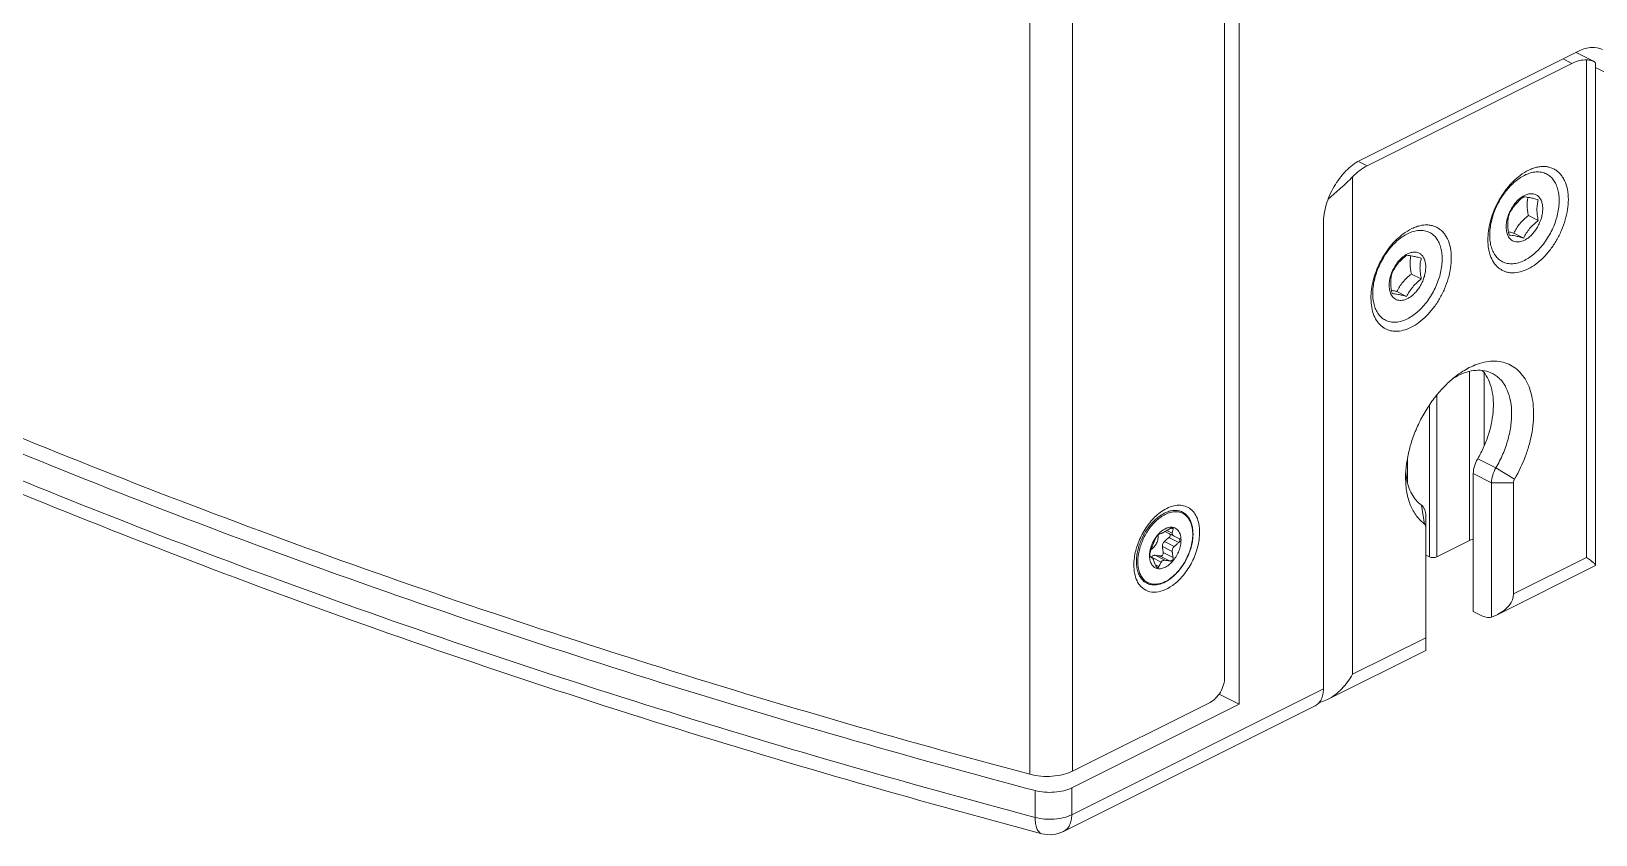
# Model space of a CAD drawing. Header units: millimetres. Extents: x 1177 to 4296, y 93 to 2298.
# Drawn here: x 3096.5 to 3247.8, y 1204.6 to 1282.4 of the extents above; entities that cross this region are included whole.
import ezdxf

# ---------------------------------------------------------------- set-up
doc = ezdxf.new("R2010")
doc.units = ezdxf.units.MM
doc.header["$LTSCALE"] = 0.1
doc.layers.get('0').update_dxf_attribs({"lineweight": 13})

msp = doc.modelspace()

# ---------------------------------------------------------------- linework, layer by layer
for p, q in [((3213.31, 1217.25), (3213.31, 1639.87)), ((3211.89, 1219.84), (3211.89, 1637.27)), ((3193.05, 1210.45), (3193.05, 1631.33)), ((3197.17, 1210.75), (3197.17, 1631.64)), ((3224.97, 1269.85), (3246.19, 1280.45)), ((3245.88, 1280.3), (3247.55, 1279.46)), ((3245.48, 1279.23), (3225.68, 1269.33)), ((3245.48, 1279.23), (3244.62, 1279.67)), ((3246.9, 1231.44), (3246.9, 1279.58)), ((3247.77, 1230.67), (3247.77, 1279.12)), ((3247.77, 1278.86), (3249.72, 1277.89)), ((3225.68, 1269.33), (3224.91, 1269.72)), ((3224.27, 1220.13), (3224.27, 1268.26)), ((3221.44, 1218.71), (3221.44, 1263.75)), ((3242.22, 1264.04), (3241.27, 1264.52)), ((3240.81, 1262.34), (3239.86, 1262.81)), ((3230.91, 1258.39), (3229.96, 1258.86)), ((3229.49, 1256.68), (3228.54, 1257.16)), ((3235.58, 1249.42), (3235.58, 1233.09)), ((3237, 1249.26), (3237, 1242.27)), ((3232.4, 1231.5), (3232.4, 1247.12)), ((3231.69, 1231.5), (3231.69, 1246.15)), ((3229.57, 1238.72), (3229.57, 1240.97)), ((3236.36, 1240.99), (3238.12, 1240.1)), ((3229.42, 1239.74), (3229.42, 1239.86)), ((3235.94, 1239.55), (3237.7, 1238.66)), ((3235.94, 1226.19), (3235.94, 1239.55)), ((3239.93, 1239.02), (3238.12, 1240.1)), ((3239.82, 1238.66), (3237.7, 1238.66)), ((3237.7, 1238.66), (3237.7, 1225.66)), ((3239.82, 1238.66), (3239.82, 1227.91)), ((3231.23, 1234.67), (3230.92, 1236.5)), ((3231.34, 1222.43), (3231.34, 1235.48)), ((3235.58, 1233.09), (3232.4, 1231.5)), ((3231.69, 1231.5), (3231.34, 1231.67)), ((3247.76, 1230.64), (3238.26, 1225.89)), ((3246.9, 1231.44), (3239.82, 1227.91)), ((3236.64, 1225.84), (3235.94, 1226.19)), ((3237.7, 1225.66), (3238.26, 1225.89)), ((3231.34, 1222.43), (3221.85, 1217.68)), ((3231.34, 1223.66), (3224.27, 1220.13)), ((3221.44, 1218.71), (3197.1, 1206.54)), ((3213.31, 1217.25), (3211.36, 1218.22)), ((3220.66, 1217.09), (3196.32, 1204.92)), ((3197.1, 1209.14), (3213.31, 1217.25)), ((3210.48, 1217.41), (3197.17, 1210.75)), ((3193.57, 1208.88), (3192.64, 1209.12)), ((3193.57, 1208.88), (3193.57, 1206.28)), ((3197.1, 1209.14), (3197.1, 1206.54)), ((3193.16, 1204.98), (3194.2, 1204.7))]:
    msp.add_line(p, q)
at = {"lineweight": 9}
for p, q in [((3206.12, 1233.94), (3207, 1233.5)), ((3206.31, 1234.05), (3206.82, 1233.79)), ((3207.45, 1232.87), (3206.5, 1233.35)), ((3206.91, 1234.17), (3206.71, 1234.26)), ((3207, 1233.5), (3207.01, 1233.49)), ((3207.01, 1233.49), (3207.28, 1233.37)), ((3207.28, 1233.37), (3207.45, 1233.28)), ((3207.45, 1233.28), (3207.46, 1233.28)), ((3204.68, 1231.51), (3204.86, 1231.42)), ((3204.68, 1231.51), (3204.86, 1231.42)), ((3205.17, 1231.64), (3206.12, 1231.16)), ((3206.62, 1231.09), (3205.67, 1231.57)), ((3205.87, 1232.49), (3206.82, 1232.01)), ((3206.91, 1231.44), (3205.96, 1231.92)), ((3206.06, 1232.97), (3207.01, 1232.49)), ((3204.69, 1231.49), (3204.69, 1231.49)), ((3204.86, 1231.42), (3204.86, 1231.42)), ((3204.87, 1231.42), (3205.75, 1230.98)), ((3205.53, 1230.55), (3205.2, 1230.71))]:
    msp.add_line(p, q, dxfattribs=at)
for centre, radius, start, end in [((3241.84, 1264.56), 2.13, 116.6099, 120.0733), ((3243.07, 1263.2), 3.98, 158.6971, 159.1186), ((3230.52, 1258.9), 2.13, 116.6099, 120.0733), ((3231.76, 1257.54), 3.98, 158.6971, 159.1186), ((3238.4, 1244.26), 6.23, 111.4342, 112.1191), ((3237.47, 1243.2), 6.55, 118.0702, 122.9564), ((3194.97, 1207.6), 3, 255.1084, 296.5895)]:
    msp.add_arc(centre, radius, start, end)
for centre, radius, start, end in [((3208.46, 1232.04), 4.68, 125.9195, 126.8807), ((3208.39, 1232.14), 4.56, 124.9729, 125.9191), ((3207.5, 1232.89), 3.03, 116.5654, 116.9356), ((3207.96, 1231.46), 3.33, 144.9389, 145.5387), ((3206.94, 1231.59), 2.31, 178.8234, 179.9966), ((3206.86, 1231.59), 2.23, 179.9959, 181.4627), ((3207.38, 1231.56), 2.75, 171.9305, 172.7895), ((3212.96, 1232.67), 6.17, 186.1001, 186.6105), ((3211.08, 1228.1), 5.99, 131.7094, 132.8126), ((3199.28, 1218.88), 13.72, 65.9909, 66.7516), ((3204.69, 1218.49), 12.75, 82.798, 83.5676), ((3203.78, 1211.47), 19.83, 81.77, 82.737), ((3205.01, 1230.25), 1.46, 232.5669, 243.3973), ((3204.81, 1231.77), 2.98, 295.6855, 296.5666), ((3204.71, 1231.87), 3.15, 296.5668, 297.4462)]:
    msp.add_arc(centre, radius, start, end, dxfattribs=at)
msp.add_ellipse((3235.58, 1227.91), major_axis=(4.24, 0), ratio=0.612372, start_param=-0.886076, end_param=0)
for points, knots in [([(3193.05, 1210.45), (3180.26, 1213.86), (3155.22, 1221.14), (3118.84, 1233.58), (3084.39, 1247.33), (3052.04, 1262.3), (3021.98, 1278.43), (2994.37, 1295.62), (2969.35, 1313.78), (2954.08, 1326.83), (2946.95, 1333.5)], [0, 0, 0, 0, 0.142999, 0.281528, 0.41515, 0.54351, 0.666321, 0.783381, 0.894601, 1, 1, 1, 1]), ([(3192.64, 1209.12), (3167.44, 1215.85), (3130.65, 1227.37), (3083.85, 1246.03), (3051.46, 1261.02), (3021.36, 1277.15), (2993.71, 1294.36), (2968.64, 1312.54), (2953.35, 1325.59), (2946.21, 1332.26)], [0, 0, 0, 0, 0.281443, 0.415064, 0.543433, 0.666255, 0.78333, 0.894577, 1, 1, 1, 1]), ([(2946.14, 1328.81), (2953.29, 1322.08), (2968.63, 1308.93), (2993.75, 1290.62), (3021.48, 1273.31), (3051.66, 1257.09), (3084.12, 1242.03), (3131.03, 1223.29), (3167.9, 1211.73), (3193.16, 1204.98)], [0, 0, 0, 0, 0.105615, 0.216972, 0.33409, 0.456905, 0.585226, 0.718771, 1, 1, 1, 1]), ([(3193.57, 1206.28), (3168.32, 1212.99), (3131.46, 1224.49), (3084.56, 1243.13), (3052.1, 1258.1), (3021.92, 1274.23), (2994.19, 1291.43), (2969.06, 1309.61), (2953.72, 1322.66), (2946.56, 1329.34)], [0, 0, 0, 0, 0.281396, 0.415026, 0.543408, 0.666244, 0.783331, 0.894574, 1, 1, 1, 1]), ([(3246.19, 1280.45), (3246.56, 1280.64), (3247.31, 1280.89), (3248.11, 1280.75), (3248.42, 1280.59)], [0, 0, 0, 0, 0.536339, 1, 1, 1, 1]), ([(3246.9, 1279.58), (3246.66, 1279.59), (3246.17, 1279.53), (3245.71, 1279.35), (3245.48, 1279.23)], [0, 0, 0, 0, 0.474407, 1, 1, 1, 1]), ([(3247.55, 1279.46), (3247.51, 1279.48), (3247.43, 1279.51), (3247.28, 1279.54), (3247.1, 1279.57), (3246.97, 1279.58), (3246.9, 1279.58)], [0, 0, 0, 0, 0.190643, 0.417849, 0.686895, 1, 1, 1, 1]), ([(3247.77, 1279.12), (3247.77, 1279.16), (3247.77, 1279.22), (3247.73, 1279.32), (3247.65, 1279.4), (3247.59, 1279.44), (3247.55, 1279.46)], [0, 0, 0, 0, 0.239823, 0.471372, 0.716781, 1, 1, 1, 1]), ([(3221.44, 1263.75), (3221.44, 1264.35), (3221.65, 1265.61), (3222.4, 1267.35), (3223.51, 1268.84), (3224.47, 1269.59), (3224.97, 1269.85)], [0, 0, 0, 0, 0.246823, 0.511783, 0.770296, 1, 1, 1, 1]), ([(3225.68, 1269.33), (3225.43, 1269.21), (3224.92, 1268.89), (3224.48, 1268.49), (3224.27, 1268.26)], [0, 0, 0, 0, 0.479186, 1, 1, 1, 1]), ([(3224.27, 1268.26), (3224.08, 1268.08), (3223.7, 1267.7), (3222.92, 1266.99), (3222.32, 1266.47), (3221.94, 1266.12)], [0, 0, 0, 0, 0.249361, 0.506132, 1, 1, 1, 1]), ([(3237.35, 1262.18), (3237.35, 1262.46), (3237.39, 1263.03), (3237.56, 1263.9), (3237.84, 1264.78), (3238.21, 1265.63), (3238.67, 1266.45), (3239.21, 1267.19), (3239.8, 1267.85), (3240.24, 1268.23), (3240.46, 1268.4)], [0, 0, 0, 0, 0.117243, 0.240994, 0.369309, 0.5, 0.630689, 0.75901, 0.882749, 1, 1, 1, 1]), ([(3238.76, 1260.05), (3238.63, 1260.12), (3238.37, 1260.29), (3238.05, 1260.64), (3237.81, 1261.08), (3237.63, 1261.59), (3237.53, 1262.16), (3237.52, 1262.78), (3237.58, 1263.43), (3237.71, 1264.11), (3237.92, 1264.79), (3238.29, 1265.67), (3238.78, 1266.51), (3239.38, 1267.24), (3239.85, 1267.71), (3240.35, 1268.11), (3240.71, 1268.32), (3240.88, 1268.41)], [0, 0, 0, 0, 0.044897, 0.091476, 0.141103, 0.194659, 0.252516, 0.314612, 0.380538, 0.449619, 0.520991, 0.593666, 0.738521, 0.808772, 0.876237, 0.940173, 1, 1, 1, 1]), ([(3240.46, 1268.4), (3240.73, 1268.6), (3241.15, 1268.86), (3241.74, 1269.1), (3242.16, 1269.22), (3242.57, 1269.27), (3242.97, 1269.26), (3243.35, 1269.19), (3243.7, 1269.05), (3244.02, 1268.85), (3244.31, 1268.59), (3244.56, 1268.28), (3244.84, 1267.78), (3245.07, 1267.04), (3245.13, 1266.4), (3245.13, 1266.07)], [0, 0, 0, 0, 0.144612, 0.211412, 0.27455, 0.334338, 0.391316, 0.446257, 0.500124, 0.553991, 0.608933, 0.665912, 0.725701, 0.855382, 1, 1, 1, 1]), ([(3243.01, 1268.55), (3242.93, 1268.58), (3242.78, 1268.65), (3242.45, 1268.73), (3242, 1268.76), (3241.44, 1268.65), (3241.07, 1268.5), (3240.88, 1268.41)], [0, 0, 0, 0, 0.113085, 0.227535, 0.464953, 0.720945, 1, 1, 1, 1]), ([(3240.88, 1260.18), (3241.06, 1260.27), (3241.42, 1260.49), (3241.92, 1260.88), (3242.39, 1261.36), (3242.99, 1262.09), (3243.48, 1262.92), (3243.85, 1263.81), (3244.06, 1264.49), (3244.19, 1265.16), (3244.25, 1265.82), (3244.24, 1266.44), (3244.14, 1267.01), (3243.96, 1267.52), (3243.72, 1267.96), (3243.4, 1268.31), (3243.14, 1268.48), (3243.01, 1268.55)], [0, 0, 0, 0, 0.059827, 0.123763, 0.191228, 0.261479, 0.406334, 0.479009, 0.550381, 0.619462, 0.685388, 0.747484, 0.805341, 0.858897, 0.908524, 0.955103, 1, 1, 1, 1]), ([(3239.36, 1264.64), (3239.44, 1264.83), (3239.61, 1265.19), (3239.94, 1265.68), (3240.33, 1266.1), (3240.62, 1266.31), (3240.77, 1266.4)], [0, 0, 0, 0, 0.264274, 0.524832, 0.772497, 1, 1, 1, 1]), ([(3239.39, 1264.63), (3239.47, 1264.79), (3239.64, 1265.11), (3239.97, 1265.56), (3240.36, 1265.97), (3240.65, 1266.22), (3240.81, 1266.34)], [0, 0, 0, 0, 0.238829, 0.485903, 0.740658, 1, 1, 1, 1]), ([(3240.81, 1266.34), (3241, 1266.32), (3241.33, 1266.27), (3241.8, 1266.16), (3242.07, 1266.08), (3242.22, 1266.04)], [0, 0, 0, 0, 0.405706, 0.683587, 1, 1, 1, 1]), ([(3240.88, 1266.46), (3240.99, 1266.52), (3241.21, 1266.6), (3241.55, 1266.65), (3241.87, 1266.61), (3242.15, 1266.47), (3242.37, 1266.24), (3242.54, 1265.94), (3242.63, 1265.58), (3242.66, 1265.17), (3242.63, 1264.73), (3242.53, 1264.28), (3242.36, 1263.82), (3242.14, 1263.39), (3241.88, 1262.99), (3241.58, 1262.63), (3241.25, 1262.34), (3241.01, 1262.19), (3240.88, 1262.13)], [0, 0, 0, 0, 0.057513, 0.109649, 0.157869, 0.204666, 0.252959, 0.305217, 0.362878, 0.426312, 0.495025, 0.567905, 0.643431, 0.719848, 0.795328, 0.868118, 0.936712, 1, 1, 1, 1]), ([(3245.13, 1266.07), (3245.13, 1265.74), (3245.07, 1265.08), (3244.85, 1264.08), (3244.49, 1263.08), (3244.01, 1262.12), (3243.42, 1261.24), (3242.76, 1260.46), (3242.03, 1259.82), (3241.28, 1259.35), (3240.51, 1259.05), (3239.88, 1258.96), (3239.41, 1258.99), (3239.08, 1259.07), (3238.77, 1259.2), (3238.48, 1259.37), (3238.22, 1259.59), (3237.91, 1259.95), (3237.61, 1260.51), (3237.39, 1261.31), (3237.35, 1261.88), (3237.35, 1262.18)], [0, 0, 0, 0, 0.068684, 0.141534, 0.217028, 0.293412, 0.36886, 0.441621, 0.510182, 0.573445, 0.630935, 0.683047, 0.707566, 0.731385, 0.754843, 0.778311, 0.802158, 0.826721, 0.878956, 0.936593, 1, 1, 1, 1]), ([(3241.22, 1266.29), (3241.19, 1266.15), (3241.15, 1265.87), (3241.14, 1265.44), (3241.18, 1264.98), (3241.24, 1264.67), (3241.27, 1264.52)], [0, 0, 0, 0, 0.229743, 0.474013, 0.732073, 1, 1, 1, 1]), ([(3242.22, 1266.04), (3242.18, 1265.9), (3242.12, 1265.59), (3242.08, 1265.1), (3242.12, 1264.57), (3242.18, 1264.22), (3242.22, 1264.04)], [0, 0, 0, 0, 0.226709, 0.469137, 0.72839, 1, 1, 1, 1]), ([(3229.15, 1262.74), (3229.41, 1262.94), (3229.83, 1263.2), (3230.42, 1263.45), (3230.85, 1263.56), (3231.26, 1263.62), (3231.66, 1263.61), (3232.04, 1263.53), (3232.39, 1263.39), (3232.71, 1263.19), (3233, 1262.94), (3233.24, 1262.62), (3233.53, 1262.13), (3233.76, 1261.38), (3233.81, 1260.74), (3233.81, 1260.41)], [0, 0, 0, 0, 0.144612, 0.211412, 0.27455, 0.334338, 0.391316, 0.446257, 0.500124, 0.553991, 0.608933, 0.665912, 0.725701, 0.855382, 1, 1, 1, 1]), ([(3239.29, 1262.58), (3239.22, 1262.71), (3239.13, 1263.02), (3239.1, 1263.52), (3239.17, 1264.07), (3239.28, 1264.43), (3239.35, 1264.61)], [0, 0, 0, 0, 0.214292, 0.45515, 0.719428, 1, 1, 1, 1]), ([(3239.39, 1262.63), (3239.36, 1262.81), (3239.29, 1263.16), (3239.25, 1263.68), (3239.29, 1264.17), (3239.35, 1264.48), (3239.39, 1264.63)], [0, 0, 0, 0, 0.27161, 0.530864, 0.773291, 1, 1, 1, 1]), ([(3241.27, 1264.52), (3241.12, 1264.4), (3240.82, 1264.15), (3240.43, 1263.74), (3240.11, 1263.29), (3239.93, 1262.97), (3239.86, 1262.81)], [0, 0, 0, 0, 0.25934, 0.514098, 0.761174, 1, 1, 1, 1]), ([(3242.22, 1264.04), (3242.07, 1263.92), (3241.77, 1263.68), (3241.38, 1263.27), (3241.06, 1262.82), (3240.88, 1262.5), (3240.81, 1262.34)], [0, 0, 0, 0, 0.259343, 0.514097, 0.761172, 1, 1, 1, 1]), ([(3226.04, 1256.52), (3226.04, 1256.8), (3226.08, 1257.38), (3226.25, 1258.25), (3226.52, 1259.12), (3226.9, 1259.98), (3227.36, 1260.79), (3227.89, 1261.54), (3228.49, 1262.19), (3228.92, 1262.57), (3229.15, 1262.74)], [0, 0, 0, 0, 0.117243, 0.240994, 0.369309, 0.5, 0.630689, 0.75901, 0.882749, 1, 1, 1, 1]), ([(3227.45, 1254.39), (3227.31, 1254.46), (3227.06, 1254.63), (3226.74, 1254.98), (3226.49, 1255.42), (3226.32, 1255.93), (3226.22, 1256.5), (3226.2, 1257.12), (3226.26, 1257.78), (3226.4, 1258.45), (3226.61, 1259.13), (3226.98, 1260.02), (3227.47, 1260.85), (3228.06, 1261.58), (3228.54, 1262.06), (3229.04, 1262.45), (3229.39, 1262.67), (3229.57, 1262.75)], [0, 0, 0, 0, 0.044897, 0.091476, 0.141103, 0.194659, 0.252516, 0.314612, 0.380538, 0.449619, 0.520991, 0.593666, 0.738521, 0.808772, 0.876237, 0.940173, 1, 1, 1, 1]), ([(3231.7, 1262.89), (3231.62, 1262.93), (3231.47, 1262.99), (3231.13, 1263.08), (3230.68, 1263.1), (3230.12, 1262.99), (3229.75, 1262.85), (3229.57, 1262.75)], [0, 0, 0, 0, 0.113085, 0.227535, 0.464953, 0.720945, 1, 1, 1, 1]), ([(3229.57, 1254.53), (3229.75, 1254.62), (3230.1, 1254.83), (3230.6, 1255.23), (3231.08, 1255.7), (3231.67, 1256.43), (3232.16, 1257.26), (3232.53, 1258.15), (3232.74, 1258.83), (3232.88, 1259.51), (3232.94, 1260.16), (3232.92, 1260.78), (3232.82, 1261.35), (3232.65, 1261.86), (3232.4, 1262.3), (3232.09, 1262.65), (3231.83, 1262.82), (3231.7, 1262.89)], [0, 0, 0, 0, 0.059827, 0.123763, 0.191228, 0.261479, 0.406334, 0.479009, 0.550381, 0.619462, 0.685388, 0.747484, 0.805341, 0.858897, 0.908524, 0.955103, 1, 1, 1, 1]), ([(3240.88, 1262.13), (3240.8, 1262.09), (3240.64, 1262.03), (3240.4, 1261.97), (3240.16, 1261.95), (3239.94, 1261.99), (3239.73, 1262.07), (3239.55, 1262.2), (3239.4, 1262.37), (3239.32, 1262.5), (3239.29, 1262.58)], [0, 0, 0, 0, 0.143544, 0.27724, 0.402179, 0.520759, 0.636199, 0.752235, 0.872513, 1, 1, 1, 1]), ([(3239.86, 1262.81), (3239.81, 1262.82), (3239.64, 1262.87), (3239.46, 1262.92), (3239.33, 1262.95)], [0, 0, 0, 0, 0.260801, 1, 1, 1, 1]), ([(3240.81, 1262.34), (3240.66, 1262.38), (3240.38, 1262.45), (3239.91, 1262.56), (3239.59, 1262.62), (3239.39, 1262.63)], [0, 0, 0, 0, 0.316413, 0.594294, 1, 1, 1, 1]), ([(3233.81, 1260.41), (3233.81, 1260.09), (3233.76, 1259.42), (3233.54, 1258.42), (3233.18, 1257.42), (3232.7, 1256.46), (3232.11, 1255.58), (3231.44, 1254.81), (3230.72, 1254.17), (3229.96, 1253.69), (3229.2, 1253.39), (3228.57, 1253.3), (3228.09, 1253.34), (3227.76, 1253.41), (3227.45, 1253.54), (3227.17, 1253.71), (3226.91, 1253.94), (3226.6, 1254.29), (3226.29, 1254.86), (3226.08, 1255.65), (3226.04, 1256.22), (3226.04, 1256.52)], [0, 0, 0, 0, 0.068684, 0.141534, 0.217028, 0.293412, 0.36886, 0.441621, 0.510182, 0.573445, 0.630935, 0.683047, 0.707566, 0.731385, 0.754843, 0.778311, 0.802158, 0.826721, 0.878956, 0.936593, 1, 1, 1, 1]), ([(3228.05, 1258.99), (3228.12, 1259.17), (3228.3, 1259.54), (3228.63, 1260.03), (3229.01, 1260.44), (3229.31, 1260.66), (3229.46, 1260.74)], [0, 0, 0, 0, 0.264274, 0.524832, 0.772497, 1, 1, 1, 1]), ([(3228.08, 1258.97), (3228.16, 1259.13), (3228.33, 1259.45), (3228.65, 1259.9), (3229.05, 1260.31), (3229.34, 1260.56), (3229.49, 1260.68)], [0, 0, 0, 0, 0.238829, 0.485903, 0.740658, 1, 1, 1, 1]), ([(3229.49, 1260.68), (3229.69, 1260.67), (3230.02, 1260.61), (3230.48, 1260.5), (3230.76, 1260.43), (3230.91, 1260.39)], [0, 0, 0, 0, 0.405706, 0.683587, 1, 1, 1, 1]), ([(3229.57, 1260.81), (3229.68, 1260.86), (3229.9, 1260.95), (3230.24, 1260.99), (3230.56, 1260.95), (3230.83, 1260.81), (3231.06, 1260.58), (3231.22, 1260.28), (3231.32, 1259.92), (3231.35, 1259.51), (3231.31, 1259.07), (3231.21, 1258.62), (3231.05, 1258.17), (3230.83, 1257.73), (3230.56, 1257.33), (3230.26, 1256.98), (3229.93, 1256.69), (3229.69, 1256.54), (3229.57, 1256.48)], [0, 0, 0, 0, 0.057513, 0.109649, 0.157869, 0.204666, 0.252959, 0.305217, 0.362878, 0.426312, 0.495025, 0.567905, 0.643431, 0.719848, 0.795328, 0.868118, 0.936712, 1, 1, 1, 1]), ([(3229.9, 1260.63), (3229.87, 1260.5), (3229.83, 1260.22), (3229.82, 1259.78), (3229.87, 1259.33), (3229.92, 1259.02), (3229.96, 1258.86)], [0, 0, 0, 0, 0.229743, 0.474013, 0.732073, 1, 1, 1, 1]), ([(3230.91, 1260.39), (3230.87, 1260.24), (3230.8, 1259.93), (3230.77, 1259.44), (3230.81, 1258.92), (3230.87, 1258.57), (3230.91, 1258.39)], [0, 0, 0, 0, 0.226709, 0.469137, 0.72839, 1, 1, 1, 1]), ([(3227.97, 1256.92), (3227.91, 1257.05), (3227.82, 1257.36), (3227.79, 1257.87), (3227.86, 1258.41), (3227.97, 1258.78), (3228.04, 1258.96)], [0, 0, 0, 0, 0.214292, 0.45515, 0.719428, 1, 1, 1, 1]), ([(3228.08, 1256.97), (3228.04, 1257.15), (3227.98, 1257.5), (3227.94, 1258.02), (3227.97, 1258.52), (3228.04, 1258.83), (3228.08, 1258.97)], [0, 0, 0, 0, 0.27161, 0.530864, 0.773291, 1, 1, 1, 1]), ([(3229.96, 1258.86), (3229.8, 1258.74), (3229.51, 1258.5), (3229.12, 1258.08), (3228.79, 1257.63), (3228.62, 1257.32), (3228.54, 1257.16)], [0, 0, 0, 0, 0.25934, 0.514098, 0.761174, 1, 1, 1, 1]), ([(3240.88, 1260.18), (3240.7, 1260.09), (3240.33, 1259.94), (3239.77, 1259.84), (3239.32, 1259.86), (3238.99, 1259.95), (3238.83, 1260.01), (3238.76, 1260.05)], [0, 0, 0, 0, 0.279055, 0.535047, 0.772465, 0.886915, 1, 1, 1, 1]), ([(3228.54, 1257.16), (3228.5, 1257.17), (3228.32, 1257.22), (3228.15, 1257.26), (3228.02, 1257.29)], [0, 0, 0, 0, 0.260801, 1, 1, 1, 1]), ([(3230.91, 1258.39), (3230.76, 1258.27), (3230.46, 1258.02), (3230.07, 1257.61), (3229.74, 1257.16), (3229.57, 1256.84), (3229.49, 1256.68)], [0, 0, 0, 0, 0.259343, 0.514097, 0.761172, 1, 1, 1, 1]), ([(3229.57, 1256.48), (3229.49, 1256.44), (3229.33, 1256.37), (3229.08, 1256.31), (3228.85, 1256.3), (3228.62, 1256.33), (3228.42, 1256.41), (3228.24, 1256.54), (3228.08, 1256.71), (3228.01, 1256.85), (3227.97, 1256.92)], [0, 0, 0, 0, 0.143544, 0.27724, 0.402179, 0.520759, 0.636199, 0.752235, 0.872513, 1, 1, 1, 1]), ([(3229.49, 1256.68), (3229.35, 1256.72), (3229.07, 1256.8), (3228.6, 1256.91), (3228.27, 1256.96), (3228.08, 1256.97)], [0, 0, 0, 0, 0.316413, 0.594294, 1, 1, 1, 1]), ([(3229.57, 1254.53), (3229.39, 1254.44), (3229.02, 1254.29), (3228.46, 1254.18), (3228.01, 1254.2), (3227.68, 1254.29), (3227.52, 1254.36), (3227.45, 1254.39)], [0, 0, 0, 0, 0.279055, 0.535047, 0.772465, 0.886915, 1, 1, 1, 1]), ([(3234.34, 1249.05), (3234.48, 1249.15), (3235.02, 1249.53), (3235.6, 1249.85), (3236.05, 1250.03)], [0, 0, 0, 0, 0.262343, 1, 1, 1, 1]), ([(3236.12, 1250.06), (3236.4, 1250.17), (3236.96, 1250.34), (3237.81, 1250.45), (3238.62, 1250.39), (3239.37, 1250.16), (3240.04, 1249.76), (3240.61, 1249.21), (3241.08, 1248.52), (3241.43, 1247.71), (3241.67, 1246.78), (3241.78, 1245.77), (3241.77, 1244.69), (3241.63, 1243.56), (3241.38, 1242.41), (3240.88, 1240.86), (3240.35, 1239.74), (3239.93, 1239.02)], [0, 0, 0, 0, 0.058031, 0.112119, 0.163085, 0.212178, 0.260945, 0.31099, 0.363703, 0.420084, 0.480688, 0.545656, 0.614788, 0.687608, 0.763436, 0.841427, 1, 1, 1, 1]), ([(3229.39, 1239.15), (3229.39, 1239.59), (3229.46, 1240.51), (3229.73, 1241.89), (3230.17, 1243.29), (3230.77, 1244.65), (3231.5, 1245.94), (3232.35, 1247.13), (3233.29, 1248.17), (3233.99, 1248.78), (3234.34, 1249.05)], [0, 0, 0, 0, 0.117251, 0.240989, 0.369311, 0.5, 0.630689, 0.759011, 0.882749, 1, 1, 1, 1]), ([(3234.39, 1248.98), (3234.68, 1249.13), (3235.26, 1249.39), (3236.15, 1249.57), (3237, 1249.54), (3237.53, 1249.37), (3237.76, 1249.25)], [0, 0, 0, 0, 0.280687, 0.53723, 0.774185, 1, 1, 1, 1]), ([(3236.36, 1240.99), (3236.58, 1241.37), (3236.98, 1242.14), (3237.44, 1243.36), (3237.75, 1244.58), (3237.89, 1245.77), (3237.88, 1246.9), (3237.69, 1247.92), (3237.35, 1248.81), (3237, 1249.32), (3236.8, 1249.53)], [0, 0, 0, 0, 0.14497, 0.28872, 0.428374, 0.561355, 0.685628, 0.799971, 0.904299, 1, 1, 1, 1]), ([(3237.76, 1249.25), (3237.9, 1249.19), (3238.17, 1249.02), (3238.53, 1248.7), (3238.85, 1248.32), (3239.21, 1247.72), (3239.53, 1246.81), (3239.68, 1245.59), (3239.61, 1244.25), (3239.32, 1242.85), (3238.83, 1241.44), (3238.38, 1240.54), (3238.12, 1240.1)], [0, 0, 0, 0, 0.046283, 0.093395, 0.142088, 0.192979, 0.302789, 0.424718, 0.558137, 0.700803, 0.849389, 1, 1, 1, 1]), ([(3235.94, 1239.55), (3235.94, 1239.79), (3236.02, 1240.29), (3236.22, 1240.76), (3236.36, 1240.99)], [0, 0, 0, 0, 0.482268, 1, 1, 1, 1]), ([(3231.23, 1234.67), (3231.09, 1234.78), (3230.81, 1235.01), (3230.31, 1235.59), (3229.81, 1236.48), (3229.46, 1237.75), (3229.39, 1238.67), (3229.39, 1239.15)], [0, 0, 0, 0, 0.107518, 0.218291, 0.453752, 0.713745, 1, 1, 1, 1]), ([(3229.47, 1239.14), (3229.47, 1239.2), (3229.43, 1239.41), (3229.41, 1239.63), (3229.41, 1239.8)], [0, 0, 0, 0, 0.245252, 1, 1, 1, 1]), ([(3230.92, 1236.5), (3230.73, 1236.64), (3230.37, 1236.96), (3229.95, 1237.58), (3229.64, 1238.32), (3229.52, 1238.86), (3229.47, 1239.14)], [0, 0, 0, 0, 0.226142, 0.465105, 0.722105, 1, 1, 1, 1]), ([(3238.12, 1240.1), (3237.99, 1239.88), (3237.79, 1239.41), (3237.7, 1238.91), (3237.7, 1238.66)], [0, 0, 0, 0, 0.517732, 1, 1, 1, 1]), ([(3239.93, 1239.02), (3239.9, 1238.97), (3239.85, 1238.85), (3239.82, 1238.72), (3239.82, 1238.66)], [0, 0, 0, 0, 0.517734, 1, 1, 1, 1]), ([(3231.34, 1235.48), (3231.34, 1235.59), (3231.32, 1235.8), (3231.24, 1236.09), (3231.11, 1236.33), (3230.99, 1236.45), (3230.92, 1236.5)], [0, 0, 0, 0, 0.286436, 0.54659, 0.782208, 1, 1, 1, 1]), ([(3231.34, 1234.42), (3231.34, 1234.45), (3231.33, 1234.5), (3231.32, 1234.57), (3231.28, 1234.63), (3231.25, 1234.66), (3231.23, 1234.67)], [0, 0, 0, 0, 0.286344, 0.5466, 0.782263, 1, 1, 1, 1]), ([(3235.93, 1233.2), (3235.9, 1233.19), (3235.78, 1233.17), (3235.66, 1233.13), (3235.58, 1233.09)], [0, 0, 0, 0, 0.266771, 1, 1, 1, 1]), ([(3232.4, 1231.5), (3232.35, 1231.47), (3232.23, 1231.43), (3232.05, 1231.42), (3231.86, 1231.43), (3231.74, 1231.47), (3231.69, 1231.5)], [0, 0, 0, 0, 0.235399, 0.5, 0.764601, 1, 1, 1, 1]), ([(3246.9, 1231.44), (3247.02, 1231.35), (3247.19, 1231.23), (3247.4, 1231.06), (3247.52, 1230.96), (3247.63, 1230.86), (3247.7, 1230.78), (3247.75, 1230.73), (3247.77, 1230.69), (3247.77, 1230.67), (3247.77, 1230.67)], [0, 0, 0, 0, 0.378415, 0.539105, 0.679093, 0.796809, 0.890421, 0.95816, 0.982145, 1, 1, 1, 1]), ([(3247.77, 1230.67), (3247.77, 1230.66), (3247.77, 1230.65), (3247.76, 1230.64), (3247.76, 1230.64)], [0, 0, 0, 0, 0.496036, 1, 1, 1, 1]), ([(3236.64, 1225.84), (3236.82, 1225.75), (3237.08, 1225.66), (3237.45, 1225.62), (3237.62, 1225.64), (3237.7, 1225.66)], [0, 0, 0, 0, 0.530086, 0.77123, 1, 1, 1, 1]), ([(3210.48, 1217.41), (3210.68, 1217.51), (3211.06, 1217.81), (3211.51, 1218.4), (3211.81, 1219.1), (3211.89, 1219.6), (3211.89, 1219.84)], [0, 0, 0, 0, 0.229676, 0.488215, 0.753207, 1, 1, 1, 1]), ([(3221.85, 1217.68), (3222.1, 1217.81), (3222.58, 1218.13), (3223.23, 1218.71), (3223.79, 1219.38), (3224.12, 1219.87), (3224.27, 1220.13)], [0, 0, 0, 0, 0.243379, 0.493524, 0.746611, 1, 1, 1, 1]), ([(3220.66, 1217.09), (3220.78, 1217.15), (3221.01, 1217.33), (3221.26, 1217.71), (3221.41, 1218.18), (3221.44, 1218.53), (3221.44, 1218.71)], [0, 0, 0, 0, 0.217025, 0.450305, 0.710745, 1, 1, 1, 1]), ([(3220.98, 1217.4), (3221.05, 1217.41), (3221.35, 1217.47), (3221.64, 1217.58), (3221.85, 1217.68)], [0, 0, 0, 0, 0.242916, 1, 1, 1, 1]), ([(3193.05, 1210.45), (3193.75, 1210.26), (3194.85, 1210.18), (3196.24, 1210.39), (3196.89, 1210.61), (3197.17, 1210.75)], [0, 0, 0, 0, 0.516664, 0.772011, 1, 1, 1, 1]), ([(3193.57, 1208.88), (3194.16, 1208.72), (3195.11, 1208.65), (3196.3, 1208.83), (3196.85, 1209.02), (3197.1, 1209.14)], [0, 0, 0, 0, 0.516767, 0.772181, 1, 1, 1, 1]), ([(3197.1, 1206.54), (3196.85, 1206.42), (3196.3, 1206.23), (3195.11, 1206.05), (3194.16, 1206.12), (3193.57, 1206.28)], [0, 0, 0, 0, 0.227819, 0.483233, 1, 1, 1, 1]), ([(3193.57, 1206.28), (3193.57, 1206.08), (3193.59, 1205.71), (3193.7, 1205.23), (3193.9, 1204.87), (3194.1, 1204.73), (3194.2, 1204.7)], [0, 0, 0, 0, 0.332638, 0.609183, 0.825852, 1, 1, 1, 1]), ([(3196.32, 1204.92), (3196.44, 1204.98), (3196.67, 1205.16), (3196.92, 1205.54), (3197.07, 1206.01), (3197.1, 1206.36), (3197.1, 1206.54)], [0, 0, 0, 0, 0.217048, 0.450358, 0.710771, 1, 1, 1, 1])]:
    msp.add_open_spline(points, degree=3, knots=knots)
for points, knots in [([(3205.78, 1235.87), (3205.99, 1236.02), (3206.43, 1236.27), (3207.11, 1236.49), (3207.77, 1236.5), (3208.37, 1236.31), (3208.86, 1235.91), (3209.22, 1235.35), (3209.43, 1234.65), (3209.47, 1234.14), (3209.47, 1233.87)], [0, 0, 0, 0, 0.143043, 0.271444, 0.387278, 0.495975, 0.605408, 0.723213, 0.854444, 1, 1, 1, 1]), ([(3203.11, 1230.69), (3203.11, 1231.16), (3203.25, 1232.14), (3203.78, 1233.53), (3204.58, 1234.8), (3205.28, 1235.5), (3205.65, 1235.78)], [0, 0, 0, 0, 0.240922, 0.500003, 0.75907, 1, 1, 1, 1]), ([(3204.84, 1234.74), (3204.72, 1234.6), (3204.48, 1234.3), (3204.17, 1233.83), (3203.9, 1233.32), (3203.68, 1232.79), (3203.51, 1232.25), (3203.4, 1231.71), (3203.35, 1231.19), (3203.36, 1230.85), (3203.37, 1230.69)], [0, 0, 0, 0, 0.126284, 0.255734, 0.386577, 0.516975, 0.645108, 0.76927, 0.887962, 1, 1, 1, 1]), ([(3204.95, 1234.64), (3204.82, 1234.5), (3204.57, 1234.19), (3204.26, 1233.69), (3203.98, 1233.16), (3203.77, 1232.61), (3203.61, 1232.05), (3203.51, 1231.5), (3203.49, 1230.97), (3203.51, 1230.63), (3203.54, 1230.47)], [0, 0, 0, 0, 0.127491, 0.258267, 0.390299, 0.521487, 0.64978, 0.77329, 0.890419, 1, 1, 1, 1]), ([(3205.24, 1235.13), (3205.2, 1235.1), (3205.07, 1234.98), (3204.94, 1234.84), (3204.84, 1234.74)], [0, 0, 0, 0, 0.245484, 1, 1, 1, 1]), ([(3205.33, 1235.03), (3205.3, 1235), (3205.16, 1234.88), (3205.04, 1234.74), (3204.95, 1234.64)], [0, 0, 0, 0, 0.245479, 1, 1, 1, 1]), ([(3205.8, 1235.56), (3205.75, 1235.53), (3205.55, 1235.4), (3205.37, 1235.25), (3205.24, 1235.13)], [0, 0, 0, 0, 0.24203, 1, 1, 1, 1]), ([(3206.13, 1235.59), (3205.99, 1235.52), (3205.71, 1235.35), (3205.46, 1235.14), (3205.33, 1235.03)], [0, 0, 0, 0, 0.483613, 1, 1, 1, 1]), ([(3206.08, 1235.72), (3206.05, 1235.71), (3205.96, 1235.66), (3205.87, 1235.6), (3205.8, 1235.56)], [0, 0, 0, 0, 0.245343, 1, 1, 1, 1]), ([(3207.8, 1235.83), (3207.74, 1235.86), (3207.61, 1235.91), (3207.41, 1235.96), (3207.21, 1235.99), (3206.91, 1235.99), (3206.52, 1235.91), (3206.23, 1235.79), (3206.08, 1235.72)], [0, 0, 0, 0, 0.113031, 0.227421, 0.344446, 0.465219, 0.72105, 1, 1, 1, 1]), ([(3206.15, 1229.1), (3206.33, 1229.19), (3206.69, 1229.42), (3207.18, 1229.85), (3207.64, 1230.38), (3208.04, 1230.99), (3208.37, 1231.64), (3208.61, 1232.32), (3208.76, 1233), (3208.82, 1233.66), (3208.77, 1234.27), (3208.62, 1234.81), (3208.42, 1235.19), (3208.2, 1235.44), (3208.03, 1235.59), (3207.83, 1235.71), (3207.62, 1235.79), (3207.4, 1235.84), (3207.08, 1235.87), (3206.64, 1235.81), (3206.31, 1235.68), (3206.15, 1235.6)], [0, 0, 0, 0, 0.063265, 0.131823, 0.204585, 0.280032, 0.356417, 0.431911, 0.504761, 0.573445, 0.636852, 0.694489, 0.746724, 0.771287, 0.795134, 0.818602, 0.84206, 0.865879, 0.890399, 0.942508, 1, 1, 1, 1]), ([(3207.8, 1235.83), (3207.91, 1235.77), (3208.12, 1235.63), (3208.39, 1235.34), (3208.59, 1234.98), (3208.74, 1234.57), (3208.82, 1234.11), (3208.84, 1233.61), (3208.8, 1233.09), (3208.69, 1232.55), (3208.53, 1232), (3208.31, 1231.47), (3208.04, 1230.95), (3207.72, 1230.47), (3207.37, 1230.03), (3207, 1229.65), (3206.59, 1229.32), (3206.31, 1229.14), (3206.17, 1229.07)], [0, 0, 0, 0, 0.04635, 0.094125, 0.144538, 0.198443, 0.256269, 0.318041, 0.383438, 0.45187, 0.522543, 0.594532, 0.666834, 0.738429, 0.808338, 0.87568, 0.939728, 1, 1, 1, 1]), ([(3204.65, 1231.94), (3204.67, 1232.07), (3204.72, 1232.31), (3204.84, 1232.67), (3205.01, 1233.02), (3205.14, 1233.24), (3205.21, 1233.35)], [0, 0, 0, 0, 0.241715, 0.492248, 0.746727, 1, 1, 1, 1]), ([(3204.79, 1232.21), (3204.84, 1232.24), (3204.95, 1232.32), (3205.09, 1232.46), (3205.21, 1232.63), (3205.32, 1232.82), (3205.39, 1233.02), (3205.44, 1233.23), (3205.46, 1233.42), (3205.45, 1233.55), (3205.43, 1233.61)], [0, 0, 0, 0, 0.115637, 0.240562, 0.372008, 0.506398, 0.639871, 0.768657, 0.889478, 1, 1, 1, 1]), ([(3205.04, 1232.9), (3205.06, 1232.94), (3205.12, 1233.08), (3205.19, 1233.23), (3205.24, 1233.33)], [0, 0, 0, 0, 0.253873, 1, 1, 1, 1]), ([(3205.23, 1233.38), (3205.25, 1233.41), (3205.34, 1233.52), (3205.43, 1233.63), (3205.5, 1233.71)], [0, 0, 0, 0, 0.253987, 1, 1, 1, 1]), ([(3205.24, 1233.33), (3205.26, 1233.37), (3205.3, 1233.44), (3205.37, 1233.53), (3205.42, 1233.6), (3205.46, 1233.63), (3205.5, 1233.66), (3205.52, 1233.68), (3205.53, 1233.68)], [0, 0, 0, 0, 0.273641, 0.574888, 0.714236, 0.83469, 0.930719, 1, 1, 1, 1]), ([(3207.67, 1233.11), (3207.67, 1232.94), (3207.63, 1232.59), (3207.48, 1232.08), (3207.25, 1231.58), (3206.94, 1231.14), (3206.59, 1230.77), (3206.26, 1230.53), (3205.99, 1230.41), (3205.79, 1230.36), (3205.6, 1230.33), (3205.48, 1230.34), (3205.42, 1230.35)], [0, 0, 0, 0, 0.128809, 0.266666, 0.408304, 0.547874, 0.679834, 0.799848, 0.854727, 0.906117, 0.954336, 1, 1, 1, 1]), ([(3205.5, 1233.71), (3205.6, 1233.82), (3205.81, 1234.01), (3206.1, 1234.19), (3206.33, 1234.29), (3206.5, 1234.34), (3206.67, 1234.36), (3206.77, 1234.36), (3206.83, 1234.35)], [0, 0, 0, 0, 0.288312, 0.551739, 0.673309, 0.788096, 0.896657, 1, 1, 1, 1]), ([(3205.53, 1233.68), (3205.54, 1233.69), (3205.62, 1233.71), (3205.69, 1233.74), (3205.75, 1233.75)], [0, 0, 0, 0, 0.234293, 1, 1, 1, 1]), ([(3205.75, 1233.75), (3205.77, 1233.76), (3205.83, 1233.78), (3205.91, 1233.82), (3206.01, 1233.87), (3206.08, 1233.91), (3206.12, 1233.94)], [0, 0, 0, 0, 0.174041, 0.406426, 0.687634, 1, 1, 1, 1]), ([(3206.5, 1233.35), (3206.46, 1233.32), (3206.31, 1233.2), (3206.16, 1233.07), (3206.06, 1232.97)], [0, 0, 0, 0, 0.249747, 1, 1, 1, 1]), ([(3206.12, 1233.94), (3206.16, 1233.96), (3206.32, 1234.06), (3206.49, 1234.16), (3206.62, 1234.22)], [0, 0, 0, 0, 0.248883, 1, 1, 1, 1]), ([(3206.55, 1233.72), (3206.57, 1233.71), (3206.59, 1233.69), (3206.61, 1233.64), (3206.62, 1233.59), (3206.62, 1233.52), (3206.59, 1233.43), (3206.53, 1233.37), (3206.5, 1233.35)], [0, 0, 0, 0, 0.115359, 0.230174, 0.347259, 0.468733, 0.726294, 1, 1, 1, 1]), ([(3206.62, 1234.22), (3206.64, 1234.24), (3206.69, 1234.26), (3206.76, 1234.28), (3206.82, 1234.29), (3206.86, 1234.28), (3206.87, 1234.27)], [0, 0, 0, 0, 0.300242, 0.57566, 0.811056, 1, 1, 1, 1]), ([(3206.91, 1234.17), (3206.9, 1234.14), (3206.87, 1234.01), (3206.84, 1233.89), (3206.82, 1233.79)], [0, 0, 0, 0, 0.244334, 1, 1, 1, 1]), ([(3206.82, 1233.79), (3206.82, 1233.76), (3206.82, 1233.7), (3206.85, 1233.62), (3206.91, 1233.55), (3206.97, 1233.51), (3207, 1233.5)], [0, 0, 0, 0, 0.237288, 0.472424, 0.723454, 1, 1, 1, 1]), ([(3206.83, 1234.35), (3206.87, 1234.35), (3206.96, 1234.33), (3207.09, 1234.29), (3207.21, 1234.22), (3207.28, 1234.16), (3207.31, 1234.13)], [0, 0, 0, 0, 0.253285, 0.50163, 0.749143, 1, 1, 1, 1]), ([(3209.47, 1233.87), (3209.47, 1233.39), (3209.32, 1232.39), (3208.78, 1230.97), (3207.95, 1229.69), (3207.23, 1228.99), (3206.84, 1228.72)], [0, 0, 0, 0, 0.241611, 0.501415, 0.76046, 1, 1, 1, 1]), ([(3206.87, 1234.27), (3206.88, 1234.27), (3206.9, 1234.26), (3206.91, 1234.23), (3206.91, 1234.2), (3206.91, 1234.18), (3206.91, 1234.17)], [0, 0, 0, 0, 0.241904, 0.472848, 0.720057, 1, 1, 1, 1]), ([(3207.31, 1234.13), (3207.37, 1234.08), (3207.47, 1233.94), (3207.59, 1233.7), (3207.66, 1233.42), (3207.67, 1233.21), (3207.67, 1233.11)], [0, 0, 0, 0, 0.219653, 0.457363, 0.717236, 1, 1, 1, 1]), ([(3207.57, 1233.1), (3207.57, 1233.08), (3207.57, 1233.03), (3207.53, 1232.95), (3207.49, 1232.9), (3207.45, 1232.87)], [0, 0, 0, 0, 0.235347, 0.482572, 1, 1, 1, 1]), ([(3207.46, 1233.28), (3207.47, 1233.27), (3207.51, 1233.25), (3207.55, 1233.21), (3207.57, 1233.15), (3207.57, 1233.12), (3207.57, 1233.1)], [0, 0, 0, 0, 0.253344, 0.500133, 0.746624, 1, 1, 1, 1]), ([(3204.63, 1231.64), (3204.63, 1231.66), (3204.63, 1231.75), (3204.64, 1231.84), (3204.65, 1231.9)], [0, 0, 0, 0, 0.245184, 1, 1, 1, 1]), ([(3205.42, 1230.35), (3205.37, 1230.36), (3205.25, 1230.39), (3205.1, 1230.47), (3204.96, 1230.58), (3204.85, 1230.73), (3204.76, 1230.9), (3204.66, 1231.16), (3204.63, 1231.38), (3204.63, 1231.53)], [0, 0, 0, 0, 0.112144, 0.222945, 0.335495, 0.452637, 0.576612, 0.708875, 1, 1, 1, 1]), ([(3204.65, 1231.64), (3204.65, 1231.68), (3204.66, 1231.77), (3204.68, 1231.86), (3204.69, 1231.9)], [0, 0, 0, 0, 0.49396, 1, 1, 1, 1]), ([(3204.68, 1231.51), (3204.67, 1231.52), (3204.66, 1231.53), (3204.66, 1231.58), (3204.65, 1231.61), (3204.65, 1231.64)], [0, 0, 0, 0, 0.180597, 0.408876, 1, 1, 1, 1]), ([(3204.69, 1231.49), (3204.69, 1231.49), (3204.68, 1231.5), (3204.68, 1231.51), (3204.68, 1231.51)], [0, 0, 0, 0, 0.214679, 1, 1, 1, 1]), ([(3204.69, 1231.9), (3204.71, 1231.94), (3204.76, 1232.12), (3204.81, 1232.29), (3204.86, 1232.42)], [0, 0, 0, 0, 0.24812, 1, 1, 1, 1]), ([(3204.95, 1231.6), (3204.92, 1231.59), (3204.86, 1231.54), (3204.82, 1231.48), (3204.8, 1231.45)], [0, 0, 0, 0, 0.491676, 1, 1, 1, 1]), ([(3204.86, 1232.42), (3204.89, 1232.5), (3204.95, 1232.66), (3205.01, 1232.82), (3205.04, 1232.9)], [0, 0, 0, 0, 0.515876, 1, 1, 1, 1]), ([(3205.17, 1231.64), (3205.13, 1231.64), (3205.06, 1231.64), (3204.99, 1231.62), (3204.95, 1231.6)], [0, 0, 0, 0, 0.507703, 1, 1, 1, 1]), ([(3205.67, 1231.57), (3205.63, 1231.58), (3205.46, 1231.6), (3205.29, 1231.62), (3205.17, 1231.64)], [0, 0, 0, 0, 0.254793, 1, 1, 1, 1]), ([(3205.96, 1231.92), (3205.96, 1231.87), (3205.96, 1231.78), (3205.91, 1231.67), (3205.85, 1231.61), (3205.79, 1231.58), (3205.73, 1231.57), (3205.69, 1231.57), (3205.67, 1231.57)], [0, 0, 0, 0, 0.26219, 0.520208, 0.644916, 0.765571, 0.883413, 1, 1, 1, 1]), ([(3206.06, 1232.97), (3206.02, 1232.94), (3205.96, 1232.87), (3205.9, 1232.75), (3205.87, 1232.62), (3205.87, 1232.53), (3205.87, 1232.49)], [0, 0, 0, 0, 0.252147, 0.50318, 0.752544, 1, 1, 1, 1]), ([(3205.87, 1232.49), (3205.88, 1232.44), (3205.9, 1232.25), (3205.93, 1232.06), (3205.96, 1231.92)], [0, 0, 0, 0, 0.248696, 1, 1, 1, 1]), ([(3207.01, 1232.49), (3206.97, 1232.46), (3206.92, 1232.4), (3206.85, 1232.28), (3206.82, 1232.15), (3206.82, 1232.06), (3206.82, 1232.01)], [0, 0, 0, 0, 0.252147, 0.50318, 0.752544, 1, 1, 1, 1]), ([(3206.83, 1231.96), (3206.84, 1231.92), (3206.86, 1231.74), (3206.88, 1231.57), (3206.91, 1231.44)], [0, 0, 0, 0, 0.248908, 1, 1, 1, 1]), ([(3207.45, 1232.87), (3207.42, 1232.85), (3207.3, 1232.75), (3207.18, 1232.65), (3207.09, 1232.57)], [0, 0, 0, 0, 0.249785, 1, 1, 1, 1]), ([(3203.66, 1228.77), (3203.57, 1228.89), (3203.22, 1229.47), (3203.11, 1230.17), (3203.11, 1230.69)], [0, 0, 0, 0, 0.224402, 1, 1, 1, 1]), ([(3203.37, 1230.69), (3203.39, 1230.52), (3203.44, 1230.19), (3203.59, 1229.75), (3203.78, 1229.43), (3203.97, 1229.22), (3204.07, 1229.13), (3204.12, 1229.09)], [0, 0, 0, 0, 0.280678, 0.538835, 0.776684, 0.889751, 1, 1, 1, 1]), ([(3203.54, 1230.47), (3203.57, 1230.3), (3203.64, 1230), (3203.8, 1229.64), (3203.97, 1229.4), (3204.11, 1229.25), (3204.26, 1229.12), (3204.43, 1229.01), (3204.61, 1228.93), (3204.8, 1228.87), (3205.01, 1228.84), (3205.29, 1228.84), (3205.67, 1228.9), (3205.96, 1229.01), (3206.11, 1229.08)], [0, 0, 0, 0, 0.140907, 0.270048, 0.330899, 0.389747, 0.447134, 0.503687, 0.560085, 0.61702, 0.675146, 0.735047, 0.861785, 1, 1, 1, 1]), ([(3205.04, 1231.12), (3205.03, 1231.16), (3205.01, 1231.23), (3204.97, 1231.3), (3204.93, 1231.35), (3204.91, 1231.39), (3204.88, 1231.41), (3204.86, 1231.42)], [0, 0, 0, 0, 0.32919, 0.612775, 0.732587, 0.836651, 1, 1, 1, 1]), ([(3205.24, 1230.61), (3205.22, 1230.65), (3205.15, 1230.82), (3205.09, 1230.99), (3205.04, 1231.12)], [0, 0, 0, 0, 0.252572, 1, 1, 1, 1]), ([(3205.35, 1230.46), (3205.33, 1230.48), (3205.29, 1230.51), (3205.26, 1230.56), (3205.25, 1230.59), (3205.24, 1230.61)], [0, 0, 0, 0, 0.453872, 0.717726, 1, 1, 1, 1]), ([(3205.53, 1230.55), (3205.52, 1230.53), (3205.5, 1230.5), (3205.46, 1230.46), (3205.43, 1230.45), (3205.4, 1230.45), (3205.37, 1230.45), (3205.35, 1230.46)], [0, 0, 0, 0, 0.285229, 0.534625, 0.650237, 0.763798, 1, 1, 1, 1]), ([(3205.75, 1230.98), (3205.73, 1230.94), (3205.65, 1230.8), (3205.58, 1230.66), (3205.53, 1230.55)], [0, 0, 0, 0, 0.253652, 1, 1, 1, 1]), ([(3206.12, 1231.16), (3206.08, 1231.16), (3206.01, 1231.16), (3205.9, 1231.13), (3205.81, 1231.07), (3205.77, 1231.01), (3205.75, 1230.98)], [0, 0, 0, 0, 0.25391, 0.50015, 0.74593, 1, 1, 1, 1]), ([(3206.91, 1231.44), (3206.92, 1231.4), (3206.91, 1231.3), (3206.86, 1231.2), (3206.8, 1231.14), (3206.74, 1231.1), (3206.68, 1231.09), (3206.64, 1231.09), (3206.62, 1231.09)], [0, 0, 0, 0, 0.262176, 0.520191, 0.644891, 0.765572, 0.883371, 1, 1, 1, 1]), ([(3206.84, 1228.72), (3206.56, 1228.52), (3206, 1228.2), (3205.09, 1228.01), (3204.24, 1228.19), (3203.82, 1228.56), (3203.66, 1228.77)], [0, 0, 0, 0, 0.292604, 0.545983, 0.772929, 1, 1, 1, 1]), ([(3206.12, 1229.05), (3205.97, 1228.97), (3205.67, 1228.85), (3205.27, 1228.78), (3204.97, 1228.77), (3204.76, 1228.8), (3204.55, 1228.86), (3204.42, 1228.91), (3204.36, 1228.94)], [0, 0, 0, 0, 0.275556, 0.530421, 0.651633, 0.769627, 0.885381, 1, 1, 1, 1])]:
    msp.add_open_spline(points, degree=3, knots=knots, dxfattribs=at)

doc.saveas('drawing.dxf')
